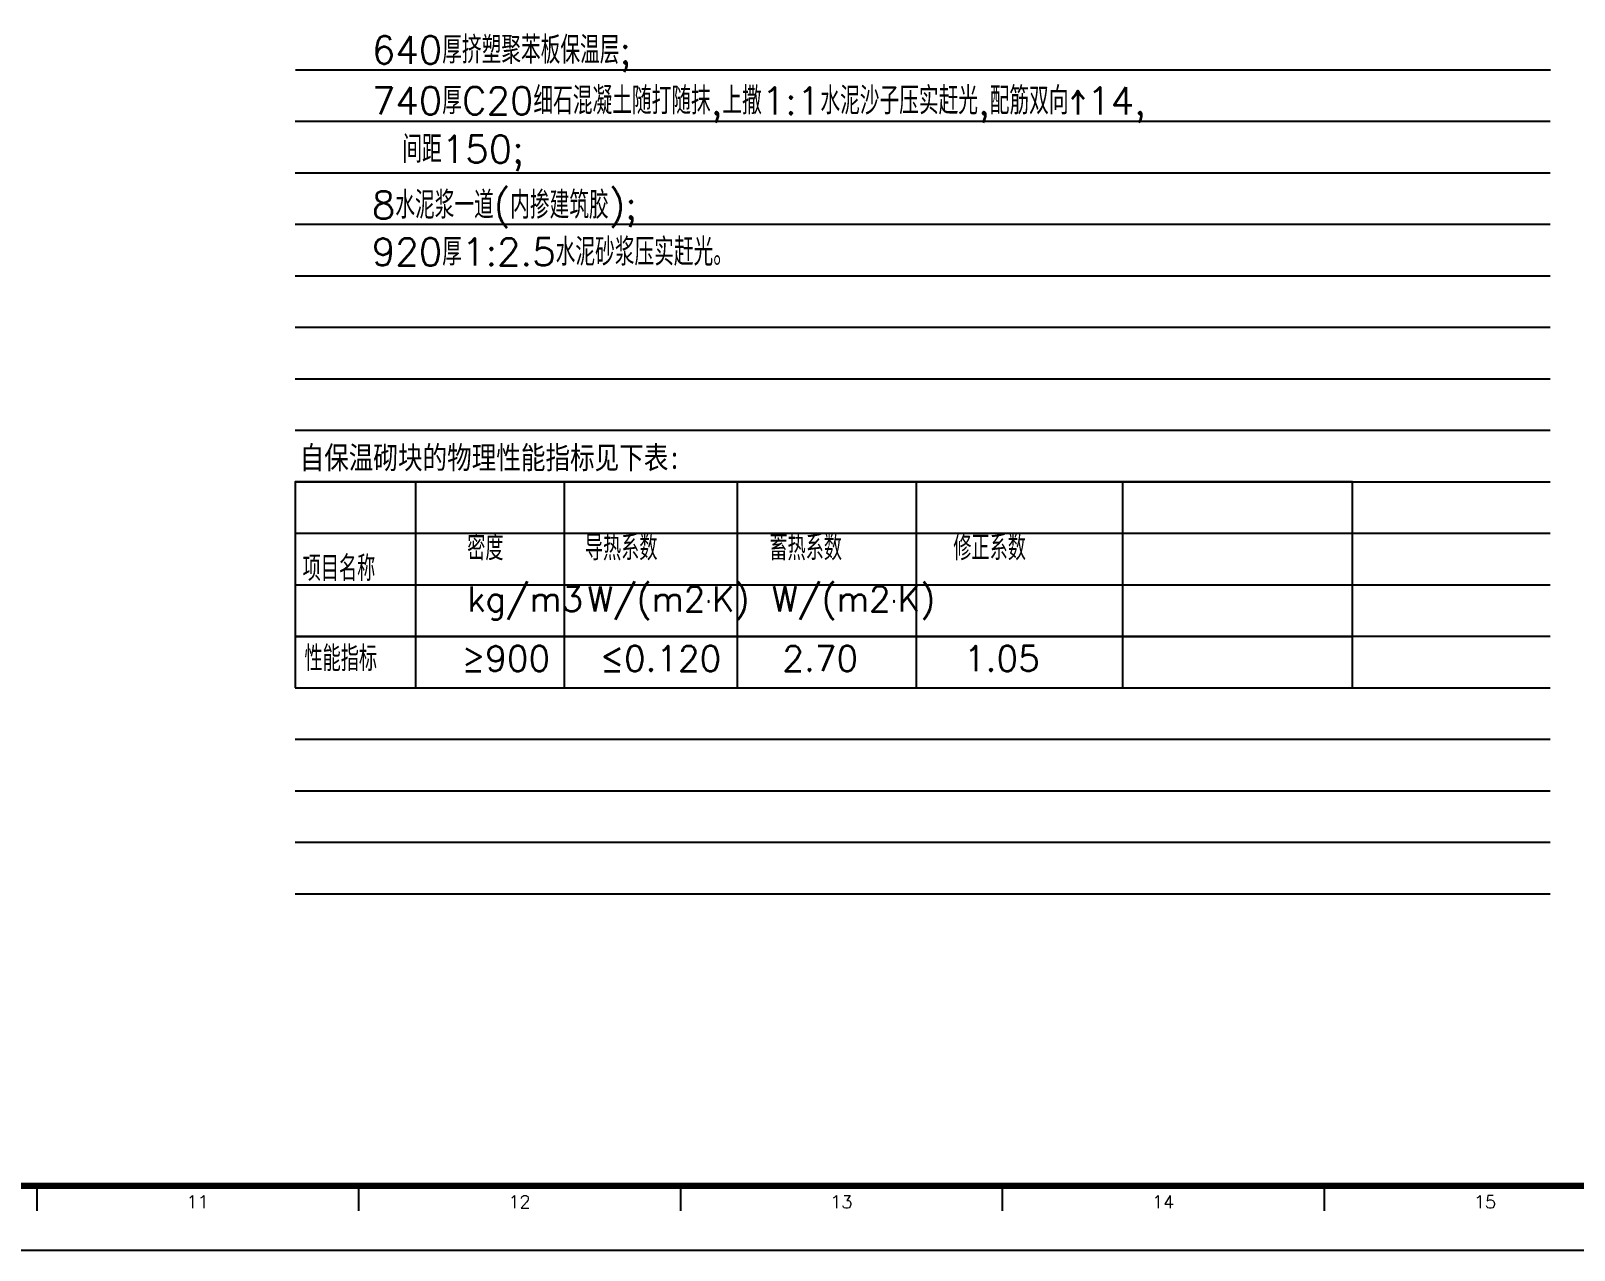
# Model space of a CAD drawing. Header units: inches. Extents: x 0 to 508000, y 0 to 738838.
# Drawn here: x 52409 to 76385, y 294738 to 313676 of the extents above; entities that cross this region are included whole.
import ezdxf
from ezdxf.enums import TextEntityAlignment as Align
from ezdxf.lldxf.tags import DXFTag

# ---------------------------------------------------------------- set-up
doc = ezdxf.new("R2010")
doc.units = ezdxf.units.IN
doc.header["$LTSCALE"] = 1000
doc.header["$MEASUREMENT"] = 0
doc.layers.get('0').update_dxf_attribs({"true_color": 0xffffff})
for name, color, linetype, true_color in [('PUB_TEXT', 7, 'Continuous', 0xffffff), ('TK', 7, 'Continuous', 0xffffff), ('ZG-图框层', 4, 'Continuous', 0x00ffff), ('打底线', 7, 'Continuous', 0xffffff)]:
    doc.layers.add(name, color=color, linetype=linetype, true_color=true_color)
doc.styles.add('-宋体', font='simsun.ttc', dxfattribs={"height": 0.2, "bigfont": 'gbcbig.shx'})
doc.styles.add('ISOCP', font='txt.shx', dxfattribs={"height": 0.2, "bigfont": 'gbcbig.shx'})
doc.styles.add('TXTSTY_ANONYMOUS', font='txt.shx', dxfattribs={"height": 0.2, "bigfont": 'gbcbig.shx'})
tags = doc.linetypes.add('DOT2', pattern=[0.125, 0, -0.125]).pattern_tags.tags
tags[6:7] = [DXFTag(74, 4), DXFTag(75, 0), DXFTag(340, '0'), DXFTag(46, 0.0), DXFTag(50, 0.0), DXFTag(44, 0.0), DXFTag(45, 0.0)]
tags[4:5] = [DXFTag(74, 4), DXFTag(75, 0), DXFTag(340, '0'), DXFTag(46, 0.0), DXFTag(50, 0.0), DXFTag(44, 0.0), DXFTag(45, 0.0)]

msp = doc.modelspace()

# ---------------------------------------------------------------- linework, layer by layer
at = {"lineweight": -3}
for p, q in [((58388, 303471), (58388, 306673)), ((60698, 303471), (60698, 306673)), ((63385, 303471), (63385, 306673)), ((66170, 303471), (66170, 306673)), ((69374, 303471), (69374, 306673)), ((56514, 304271), (72941, 304271))]:
    msp.add_line(p, q, dxfattribs=at)
msp.add_lwpolyline([(56514, 303471), (72941, 303471), (72941, 306673), (56514, 306673)], close=True, dxfattribs=at)
at = {"layer": 'TK', "lineweight": -3}
for p, q in [((52500, 295738), (52500, 295347)), ((57500, 295738), (57500, 295347)), ((62500, 295738), (62500, 295347)), ((67500, 295738), (67500, 295347)), ((72500, 295738), (72500, 295347))]:
    msp.add_line(p, q, dxfattribs=at)
at = {"layer": 'ZG-图框层', "lineweight": -3}
msp.add_lwpolyline([(0, 294738), (89100, 294738), (89100, 336738), (0, 336738)], close=True, dxfattribs=at)
at = {"layer": 'ZG-图框层', "lineweight": -3, "const_width": 100}
msp.add_lwpolyline([(2500, 295738), (88100, 295738), (88100, 335738), (2500, 335738)], close=True, dxfattribs=at)
at = {"layer": '打底线', "color": 252, "linetype": 'DOT2', "lineweight": -3, "ltscale": 2, "true_color": 0x848484}
for p, q in [((56519, 313073), (76018, 313073)), ((56514, 312273), (76013, 312273)), ((56514, 311473), (76013, 311473)), ((56514, 310673), (76013, 310673)), ((56514, 309873), (76013, 309873)), ((56514, 309073), (76013, 309073)), ((56514, 308273), (76013, 308273)), ((56514, 307473), (76013, 307473)), ((56514, 306673), (76013, 306673)), ((56514, 305873), (76013, 305873)), ((56514, 305073), (76013, 305073)), ((56514, 304273), (76013, 304273)), ((56514, 303473), (76013, 303473)), ((56514, 302673), (76013, 302673)), ((56514, 301873), (76013, 301873)), ((56514, 301073), (76013, 301073)), ((56514, 300273), (76013, 300273))]:
    msp.add_line(p, q, dxfattribs=at)

# ---------------------------------------------------------------- texts
at = {"style": 'TXTSTY_ANONYMOUS'}
for s, p in [('640厚挤塑聚苯板保温层;', (57707, 313166)), ('740厚C20细石混凝土随打随抹,上撒1:1水泥沙子压实赶光,配筋双向^ 14,', (57707, 312379)), ('间距150;', (58181, 311625)), ('8水泥浆一道(内掺建筑胶);', (57707, 310758)), ('920厚1:2.5水泥砂浆压实赶光。', (57707, 310029))]:
    msp.add_text(s, height=425, dxfattribs=at).set_placement(p)
at = {"layer": 'PUB_TEXT', "style": '-宋体', "width": 0.8}
msp.add_text('自保温砌块的物理性能指标见下表:', height=350, dxfattribs=at).set_placement((56585, 306873))
at = {"layer": 'PUB_TEXT', "style": 'TXTSTY_ANONYMOUS'}
for s, height, p in [('密度', 391.7, (59188, 305452)), ('导热系数', 391.7, (61016, 305452)), ('蓄热系数', 391.7, (63883, 305452)), ('修正系数', 391.7, (66741, 305452)), ('项目名称', 391.7, (56632, 305131)), ('kg/m3', 388.9, (59188, 304658)), ('W/(m2·K)', 388.9, (61053, 304658)), ('W/(m2·K)', 391.7, (63920, 304658)), ('性能指标', 391.7, (56660, 303731)), ('≥900', 391.7, (59100, 303731)), ('≤0.120', 391.7, (61255, 303731)), ('2.70', 391.7, (64085, 303731)), ('1.05', 391.7, (66907, 303731))]:
    msp.add_text(s, height=height, dxfattribs=at).set_placement(p)
at = {"layer": 'TK', "style": 'ISOCP'}
for s, p in [('11', (55000, 295488)), ('12', (60000, 295488)), ('13', (65000, 295488)), ('14', (70000, 295488)), ('15', (75000, 295488))]:
    msp.add_text(s, height=200, dxfattribs=at).set_placement(p, align=Align.MIDDLE_CENTER)

doc.saveas('drawing.dxf')
